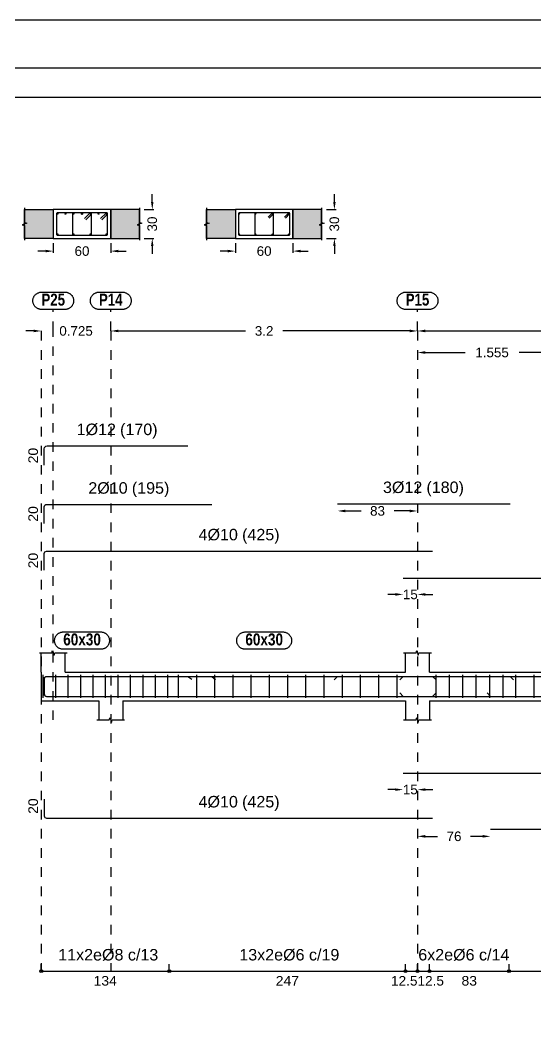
# Model space of a CAD drawing. Extents: x 2455 to 9764, y -806 to 181.
# Drawn here: x 4932.89 to 4938.27, y -398.28 to -387.73 of the extents above; entities that cross this region are included whole.
import ezdxf
from ezdxf.enums import TextEntityAlignment as Align

# ---------------------------------------------------------------- set-up
doc = ezdxf.new("R2010")
doc.units = 0
doc.header["$LTSCALE"] = 0.2
doc.header["$MEASUREMENT"] = 0
doc.linetypes.add('CYPE_RAYAPUNTO', pattern=[0.4125, 0.2025, -0.105, 0, -0.105])
doc.linetypes.add('PUNTOS2', pattern=[0.125, 0, -0.125])
doc.layers.add('01_cartela', color=6, linetype='CONTINUOUS', plot=False)
for name, color, linetype in [('01_cotas', 4, 'CONTINUOUS'), ('01_parcela', 7, 'CONTINUOUS'), ('01_primera', 5, 'CONTINUOUS'), ('ALZ_CONT_NUDOS', 5, 'CONTINUOUS'), ('ALZ_CONT_VIG_HORMIGON', 5, 'CONTINUOUS'), ('ALZ_COT_COT_LIN_APOYOS', 120, 'CYPE_RAYAPUNTO'), ('ALZ_REF_REF_REFERENCIA', 3, 'CONTINUOUS'), ('ALZ_REF_TEXTO_REF_NOMBRE', 3, 'CONTINUOUS'), ('ARM_LONGITUDINAL_Ø10', 4, 'CONTINUOUS'), ('ARM_LONGITUDINAL_Ø12', 4, 'CONTINUOUS'), ('ARM_TRANSVERSAL_Ø6', 4, 'CONTINUOUS'), ('ARM_TRANSVERSAL_Ø8', 4, 'CONTINUOUS'), ('SEC_CONT_FORJADOS_SECCION', 8, 'CONTINUOUS'), ('SEC_CONT_VIG_HORMIGON_SECCION', 2, 'CONTINUOUS'), ('UNI_CORTANTES', 3, 'CONTINUOUS')]:
    doc.layers.add(name, color=color, linetype=linetype)
doc.layers.add('VIG_CARAS', color=5, linetype='CONTINUOUS', lineweight=9)
doc.styles.add('BERNARDO', font='GOTHICB.TTF')
doc.styles.add('CYPETXT_0.15', font='arial.ttf', dxfattribs={"height": 0.1})
doc.styles.add('Estilo1', font='swissel.ttf')
doc.styles.add('NIEVES2', font='sanss___.ttf')
doc.styles.add('ROMANS', font='romans')
doc.dimstyles.new('DECIMAL-50', dxfattribs={"dimtxt": 0.08, "dimasz": 0.15, "dimexe": 0.05, "dimexo": 0.05, "dimgap": 0.09, "dimtad": 0, "dimzin": 0, "dimdsep": 46, "dimtxsty": 'ROMANS', "dimblk": 'DOTSMALL', "dimcen": 0.09, "dimclrt": 7, "dimadec": 0, "dimazin": 0, "dimtfac": 1.38, "dimtix": 1, "dimtofl": 0, "dimtmove": 2, "dimatfit": 3, "dimldrblk": 'OBLIQUE', "dimfxl": 1, "dimtolj": 1, "dimtzin": 0, "dimarcsym": 0})

# ---------------------------------------------------------------- blocks, each defined once
blk = doc.blocks.new('*D208')
at = {"layer": '01_cotas', "color": 0, "linetype": 'PUNTOS2', "lineweight": -2, "transparency": 16777216}
for p, q in [((4933.238, -390.057), (4933.238, -390.19)), ((4933.838, -390.057), (4933.838, -390.19))]:
    blk.add_line(p, q, dxfattribs=at)
at = {"layer": '01_cotas', "color": 0, "lineweight": -2, "transparency": 16777216}
for p, q in [((4933.158, -390.14), (4933.078, -390.14)), ((4933.918, -390.14), (4933.998, -390.14))]:
    blk.add_line(p, q, dxfattribs=at)
at = {"layer": '01_cotas', "color": 0, "transparency": 16777216}
for points in [[(4933.158, -390.126), (4933.158, -390.153), (4933.238, -390.14)], [(4933.918, -390.126), (4933.918, -390.153), (4933.838, -390.14)]]:
    blk.add_solid(points, dxfattribs=at)
at = {"layer": '01_cotas', "color": 5, "transparency": 16777216, "insert": (4933.538, -390.14), "char_height": 0.1, "attachment_point": 5, "style": 'Estilo1'}
blk.add_mtext('\\A1;60', dxfattribs=at)
blk = doc.blocks.new('*D209')
at = {"layer": '01_cotas', "color": 0, "lineweight": -2, "transparency": 16777216}
for p, q in [((4934.271, -389.627), (4934.271, -389.547)), ((4934.271, -390.087), (4934.271, -390.167))]:
    blk.add_line(p, q, dxfattribs=at)
at = {"layer": '01_cotas', "color": 0, "linetype": 'PUNTOS2', "lineweight": -2, "transparency": 16777216}
for p, q in [((4934.188, -389.707), (4934.321, -389.707)), ((4934.188, -390.007), (4934.321, -390.007))]:
    blk.add_line(p, q, dxfattribs=at)
at = {"layer": '01_cotas', "color": 0, "transparency": 16777216}
for points in [[(4934.258, -389.627), (4934.284, -389.627), (4934.271, -389.707)], [(4934.258, -390.087), (4934.284, -390.087), (4934.271, -390.007)]]:
    blk.add_solid(points, dxfattribs=at)
at = {"layer": '01_cotas', "color": 5, "transparency": 16777216, "insert": (4934.271, -389.857), "char_height": 0.1, "attachment_point": 5, "rotation": 90, "style": 'Estilo1'}
blk.add_mtext('\\A1;30', dxfattribs=at)
blk = doc.blocks.new('*D204')
at = {"layer": '01_cotas', "color": 0, "linetype": 'PUNTOS2', "lineweight": -2, "transparency": 16777216}
for p, q in [((4935.138, -390.057), (4935.138, -390.19)), ((4935.738, -390.057), (4935.738, -390.19))]:
    blk.add_line(p, q, dxfattribs=at)
at = {"layer": '01_cotas', "color": 0, "lineweight": -2, "transparency": 16777216}
for p, q in [((4935.058, -390.14), (4934.978, -390.14)), ((4935.818, -390.14), (4935.898, -390.14))]:
    blk.add_line(p, q, dxfattribs=at)
at = {"layer": '01_cotas', "color": 0, "transparency": 16777216}
for points in [[(4935.058, -390.126), (4935.058, -390.153), (4935.138, -390.14)], [(4935.818, -390.126), (4935.818, -390.153), (4935.738, -390.14)]]:
    blk.add_solid(points, dxfattribs=at)
at = {"layer": '01_cotas', "color": 5, "transparency": 16777216, "insert": (4935.438, -390.14), "char_height": 0.1, "attachment_point": 5, "style": 'Estilo1'}
blk.add_mtext('\\A1;60', dxfattribs=at)
blk = doc.blocks.new('*D205')
at = {"layer": '01_cotas', "color": 0, "lineweight": -2, "transparency": 16777216}
for p, q in [((4936.171, -389.627), (4936.171, -389.547)), ((4936.171, -390.087), (4936.171, -390.167))]:
    blk.add_line(p, q, dxfattribs=at)
at = {"layer": '01_cotas', "color": 0, "linetype": 'PUNTOS2', "lineweight": -2, "transparency": 16777216}
for p, q in [((4936.088, -389.707), (4936.221, -389.707)), ((4936.088, -390.007), (4936.221, -390.007))]:
    blk.add_line(p, q, dxfattribs=at)
at = {"layer": '01_cotas', "color": 0, "transparency": 16777216}
for points in [[(4936.158, -389.627), (4936.184, -389.627), (4936.171, -389.707)], [(4936.158, -390.087), (4936.184, -390.087), (4936.171, -390.007)]]:
    blk.add_solid(points, dxfattribs=at)
at = {"layer": '01_cotas', "color": 5, "transparency": 16777216, "insert": (4936.171, -389.857), "char_height": 0.1, "attachment_point": 5, "rotation": 90, "style": 'Estilo1'}
blk.add_mtext('\\A1;30', dxfattribs=at)
blk = doc.blocks.new('*D222')
at = {"layer": '01_cotas', "color": 0, "lineweight": -2, "transparency": 16777216}
for p, q in [((4937.118, -391.199), (4937.534, -391.199)), ((4938.513, -391.199), (4938.097, -391.199))]:
    blk.add_line(p, q, dxfattribs=at)
at = {"layer": '01_cotas', "color": 0, "transparency": 16777216}
for points in [[(4937.118, -391.185), (4937.118, -391.212), (4937.038, -391.199)], [(4938.513, -391.185), (4938.513, -391.212), (4938.593, -391.199)]]:
    blk.add_solid(points, dxfattribs=at)
at = {"layer": '01_cotas', "color": 5, "transparency": 16777216, "insert": (4937.816, -391.199), "char_height": 0.1, "attachment_point": 5, "style": 'Estilo1'}
blk.add_mtext('\\A1;1.555', dxfattribs=at)
blk = doc.blocks.new('*D226')
at = {"layer": '01_cotas', "color": 0, "lineweight": -2, "transparency": 16777216}
for p, q in [((4933.033, -390.974), (4932.953, -390.974)), ((4933.918, -390.974), (4933.998, -390.974))]:
    blk.add_line(p, q, dxfattribs=at)
at = {"layer": '01_cotas', "color": 0, "transparency": 16777216}
for points in [[(4933.033, -390.96), (4933.033, -390.987), (4933.113, -390.974)], [(4933.918, -390.96), (4933.918, -390.987), (4933.838, -390.974)]]:
    blk.add_solid(points, dxfattribs=at)
at = {"layer": '01_cotas', "color": 5, "transparency": 16777216, "insert": (4933.476, -390.974), "char_height": 0.1, "attachment_point": 5, "style": 'Estilo1'}
blk.add_mtext('\\A1;0.725', dxfattribs=at)
blk = doc.blocks.new('*D227')
at = {"layer": '01_cotas', "color": 0, "lineweight": -2, "transparency": 16777216}
for p, q in [((4933.918, -390.974), (4935.244, -390.974)), ((4936.958, -390.974), (4935.632, -390.974))]:
    blk.add_line(p, q, dxfattribs=at)
at = {"layer": '01_cotas', "color": 0, "transparency": 16777216}
for points in [[(4933.918, -390.96), (4933.918, -390.987), (4933.838, -390.974)], [(4936.958, -390.96), (4936.958, -390.987), (4937.038, -390.974)]]:
    blk.add_solid(points, dxfattribs=at)
at = {"layer": '01_cotas', "color": 5, "transparency": 16777216, "insert": (4935.438, -390.974), "char_height": 0.1, "attachment_point": 5, "style": 'Estilo1'}
blk.add_mtext('\\A1;3.2', dxfattribs=at)
blk = doc.blocks.new('*D228')
at = {"layer": '01_cotas', "color": 0, "lineweight": -2, "transparency": 16777216}
for p, q in [((4937.118, -390.974), (4939.042, -390.974)), ((4941.358, -390.974), (4939.435, -390.974))]:
    blk.add_line(p, q, dxfattribs=at)
at = {"layer": '01_cotas', "color": 0, "transparency": 16777216}
for points in [[(4937.118, -390.96), (4937.118, -390.987), (4937.038, -390.974)], [(4941.358, -390.96), (4941.358, -390.987), (4941.438, -390.974)]]:
    blk.add_solid(points, dxfattribs=at)
at = {"layer": '01_cotas', "color": 5, "transparency": 16777216, "insert": (4939.238, -390.974), "char_height": 0.1, "attachment_point": 5, "style": 'Estilo1'}
blk.add_mtext('\\A1;4.4', dxfattribs=at)
blk = doc.blocks.new('*D232')
at = {"layer": '01_cotas', "color": 0, "lineweight": -2, "transparency": 16777216}
for p, q in [((4936.808, -393.725), (4936.728, -393.725)), ((4937.118, -393.725), (4937.198, -393.725))]:
    blk.add_line(p, q, dxfattribs=at)
at = {"layer": '01_cotas', "color": 0, "transparency": 16777216}
for points in [[(4936.808, -393.711), (4936.808, -393.738), (4936.888, -393.725)], [(4937.118, -393.711), (4937.118, -393.738), (4937.038, -393.725)]]:
    blk.add_solid(points, dxfattribs=at)
at = {"layer": '01_cotas', "color": 5, "transparency": 16777216, "insert": (4936.963, -393.725), "char_height": 0.1, "attachment_point": 5, "style": 'Estilo1'}
blk.add_mtext('\\A1;15', dxfattribs=at)
blk = doc.blocks.new('*D233')
at = {"layer": '01_cotas', "color": 0, "lineweight": -2, "transparency": 16777216}
for p, q in [((4936.808, -395.763), (4936.728, -395.763)), ((4937.118, -395.763), (4937.198, -395.763))]:
    blk.add_line(p, q, dxfattribs=at)
at = {"layer": '01_cotas', "color": 0, "transparency": 16777216}
for points in [[(4936.808, -395.75), (4936.808, -395.776), (4936.888, -395.763)], [(4937.118, -395.75), (4937.118, -395.776), (4937.038, -395.763)]]:
    blk.add_solid(points, dxfattribs=at)
at = {"layer": '01_cotas', "color": 5, "transparency": 16777216, "insert": (4936.963, -395.763), "char_height": 0.1, "attachment_point": 5, "style": 'Estilo1'}
blk.add_mtext('\\A1;15', dxfattribs=at)
blk = doc.blocks.new('*D236')
at = {"layer": '01_cotas', "color": 0, "lineweight": -2, "transparency": 16777216}
for p, q in [((4936.285, -392.853), (4936.449, -392.853)), ((4936.958, -392.853), (4936.794, -392.853))]:
    blk.add_line(p, q, dxfattribs=at)
at = {"layer": '01_cotas', "color": 0, "transparency": 16777216}
for points in [[(4936.285, -392.84), (4936.285, -392.867), (4936.205, -392.853)], [(4936.958, -392.84), (4936.958, -392.867), (4937.038, -392.853)]]:
    blk.add_solid(points, dxfattribs=at)
at = {"layer": '01_cotas', "color": 5, "transparency": 16777216, "insert": (4936.621, -392.853), "char_height": 0.1, "attachment_point": 5, "style": 'Estilo1'}
blk.add_mtext('\\A1;83', dxfattribs=at)
blk = doc.blocks.new('*D240')
at = {"layer": '01_cotas', "color": 0, "lineweight": -2, "transparency": 16777216}
for p, q in [((4937.118, -396.251), (4937.246, -396.251)), ((4937.719, -396.251), (4937.592, -396.251))]:
    blk.add_line(p, q, dxfattribs=at)
at = {"layer": '01_cotas', "color": 0, "transparency": 16777216}
for points in [[(4937.118, -396.237), (4937.118, -396.264), (4937.038, -396.251)], [(4937.719, -396.237), (4937.719, -396.264), (4937.799, -396.251)]]:
    blk.add_solid(points, dxfattribs=at)
at = {"layer": '01_cotas', "color": 5, "transparency": 16777216, "insert": (4937.419, -396.251), "char_height": 0.1, "attachment_point": 5, "style": 'Estilo1'}
blk.add_mtext('\\A1;76', dxfattribs=at)

msp = doc.modelspace()

# ---------------------------------------------------------------- hatches: boundary and pattern name
at = {"layer": 'SEC_CONT_FORJADOS_SECCION', "true_color": 0xdad7d3}
for points in [[(4932.938, -389.707), (4933.238, -389.707), (4933.238, -390.007), (4932.938, -390.007)], [(4934.138, -389.707), (4933.838, -389.707), (4933.838, -390.007), (4934.138, -390.007)], [(4934.838, -389.707), (4935.138, -389.707), (4935.138, -390.007), (4934.838, -390.007)], [(4936.038, -389.707), (4935.738, -389.707), (4935.738, -390.007), (4936.038, -390.007)]]:
    msp.add_hatch(color=254, dxfattribs=at).paths.add_polyline_path(points)

# ---------------------------------------------------------------- linework, layer by layer
at = {"layer": '01_cartela', "color": 3}
msp.add_lwpolyline([(4921.37, -387.729), (4921.37, -409.264), (4952.008, -409.264), (4952.008, -387.729)], close=True, dxfattribs=at)
at = {"layer": '01_parcela', "color": 7, "ltscale": 2.5}
msp.add_line((4951.508, -388.229), (4921.87, -388.229), dxfattribs=at)
at = {"layer": '01_primera', "ltscale": 2.5}
msp.add_line((4921.87, -388.531), (4951.508, -388.531), dxfattribs=at)
at = {"layer": 'ALZ_CONT_NUDOS'}
for p, q in [((4933.113, -394.535), (4933.113, -394.335)), ((4933.363, -394.535), (4933.363, -394.335)), ((4936.913, -394.535), (4936.913, -394.335)), ((4937.163, -394.535), (4937.163, -394.335)), ((4933.713, -394.835), (4933.713, -395.035)), ((4933.963, -394.835), (4933.963, -395.035)), ((4936.913, -394.835), (4936.913, -395.035)), ((4937.163, -394.835), (4937.163, -395.035))]:
    msp.add_line(p, q, dxfattribs=at)
for points in [[(4933.093, -394.335), (4933.223, -394.335), (4933.231, -394.31), (4933.246, -394.36), (4933.253, -394.335), (4933.383, -394.335)], [(4936.893, -394.335), (4937.023, -394.335), (4937.031, -394.31), (4937.046, -394.36), (4937.053, -394.335), (4937.183, -394.335)], [(4933.113, -394.535), (4933.113, -394.835), (4933.363, -394.835)], [(4933.713, -394.535), (4933.963, -394.535)], [(4933.693, -395.035), (4933.823, -395.035), (4933.831, -395.01), (4933.846, -395.06), (4933.853, -395.035), (4933.983, -395.035)], [(4936.893, -395.035), (4937.023, -395.035), (4937.031, -395.01), (4937.046, -395.06), (4937.053, -395.035), (4937.183, -395.035)]]:
    msp.add_lwpolyline(points, dxfattribs=at)
at = {"layer": 'ALZ_CONT_VIG_HORMIGON'}
for p, q in [((4933.363, -394.535), (4933.713, -394.535)), ((4933.963, -394.535), (4936.913, -394.535)), ((4937.163, -394.535), (4938.593, -394.535)), ((4933.363, -394.835), (4933.713, -394.835)), ((4933.963, -394.835), (4936.913, -394.835)), ((4937.163, -394.835), (4938.593, -394.835))]:
    msp.add_line(p, q, dxfattribs=at)
at = {"layer": 'ALZ_COT_COT_LIN_APOYOS'}
for p, q in [((4933.238, -390.974), (4933.238, -390.749)), ((4933.838, -390.974), (4933.838, -390.749)), ((4937.038, -390.974), (4937.038, -390.749)), ((4933.113, -390.974), (4933.113, -397.659)), ((4933.238, -395.035), (4933.238, -390.974)), ((4933.838, -390.974), (4933.838, -397.659)), ((4937.038, -390.974), (4937.038, -397.659)), ((4937.038, -390.974), (4937.038, -397.659))]:
    msp.add_line(p, q, dxfattribs=at)
at = {"layer": 'ALZ_REF_REF_REFERENCIA'}
for points in [[(4933.361, -390.569), (4933.367, -390.569), (4933.373, -390.569), (4933.379, -390.57), (4933.385, -390.572), (4933.391, -390.574), (4933.396, -390.576), (4933.402, -390.578), (4933.407, -390.581), (4933.412, -390.584), (4933.417, -390.588), (4933.422, -390.592), (4933.426, -390.596), (4933.43, -390.6), (4933.434, -390.605), (4933.437, -390.61), (4933.44, -390.615), (4933.443, -390.621), (4933.445, -390.626), (4933.447, -390.632), (4933.449, -390.638), (4933.45, -390.644), (4933.451, -390.65), (4933.451, -390.656), (4933.451, -390.662), (4933.451, -390.668), (4933.45, -390.674), (4933.449, -390.679), (4933.447, -390.685), (4933.445, -390.691), (4933.443, -390.696), (4933.44, -390.702), (4933.437, -390.707), (4933.434, -390.712), (4933.43, -390.717), (4933.426, -390.721), (4933.422, -390.725), (4933.417, -390.729), (4933.412, -390.733), (4933.407, -390.736), (4933.402, -390.739), (4933.396, -390.741), (4933.391, -390.744), (4933.385, -390.745), (4933.379, -390.747), (4933.373, -390.748), (4933.367, -390.748), (4933.361, -390.749), (4933.115, -390.749), (4933.109, -390.748), (4933.103, -390.748), (4933.097, -390.747), (4933.091, -390.745), (4933.086, -390.744), (4933.08, -390.741), (4933.075, -390.739), (4933.069, -390.736), (4933.064, -390.733), (4933.059, -390.729), (4933.055, -390.725), (4933.05, -390.721), (4933.046, -390.717), (4933.043, -390.712), (4933.039, -390.707), (4933.036, -390.702), (4933.034, -390.696), (4933.031, -390.691), (4933.029, -390.685), (4933.028, -390.679), (4933.026, -390.674), (4933.026, -390.668), (4933.025, -390.662), (4933.025, -390.656), (4933.026, -390.65), (4933.026, -390.644), (4933.028, -390.638), (4933.029, -390.632), (4933.031, -390.626), (4933.034, -390.621), (4933.036, -390.615), (4933.039, -390.61), (4933.043, -390.605), (4933.046, -390.6), (4933.05, -390.596), (4933.055, -390.592), (4933.059, -390.588), (4933.064, -390.584), (4933.069, -390.581), (4933.075, -390.578), (4933.08, -390.576), (4933.086, -390.574), (4933.091, -390.572), (4933.097, -390.57), (4933.103, -390.569), (4933.109, -390.569), (4933.115, -390.569), (4933.361, -390.569)], [(4933.961, -390.569), (4933.967, -390.569), (4933.973, -390.569), (4933.979, -390.57), (4933.985, -390.572), (4933.991, -390.574), (4933.996, -390.576), (4934.002, -390.578), (4934.007, -390.581), (4934.012, -390.584), (4934.017, -390.588), (4934.022, -390.592), (4934.026, -390.596), (4934.03, -390.6), (4934.034, -390.605), (4934.037, -390.61), (4934.04, -390.615), (4934.043, -390.621), (4934.045, -390.626), (4934.047, -390.632), (4934.049, -390.638), (4934.05, -390.644), (4934.051, -390.65), (4934.051, -390.656), (4934.051, -390.662), (4934.051, -390.668), (4934.05, -390.674), (4934.049, -390.679), (4934.047, -390.685), (4934.045, -390.691), (4934.043, -390.696), (4934.04, -390.702), (4934.037, -390.707), (4934.034, -390.712), (4934.03, -390.717), (4934.026, -390.721), (4934.022, -390.725), (4934.017, -390.729), (4934.012, -390.733), (4934.007, -390.736), (4934.002, -390.739), (4933.996, -390.741), (4933.991, -390.744), (4933.985, -390.745), (4933.979, -390.747), (4933.973, -390.748), (4933.967, -390.748), (4933.961, -390.749), (4933.715, -390.749), (4933.709, -390.748), (4933.703, -390.748), (4933.697, -390.747), (4933.691, -390.745), (4933.686, -390.744), (4933.68, -390.741), (4933.675, -390.739), (4933.669, -390.736), (4933.664, -390.733), (4933.659, -390.729), (4933.655, -390.725), (4933.65, -390.721), (4933.646, -390.717), (4933.643, -390.712), (4933.639, -390.707), (4933.636, -390.702), (4933.634, -390.696), (4933.631, -390.691), (4933.629, -390.685), (4933.628, -390.679), (4933.626, -390.674), (4933.626, -390.668), (4933.625, -390.662), (4933.625, -390.656), (4933.626, -390.65), (4933.626, -390.644), (4933.628, -390.638), (4933.629, -390.632), (4933.631, -390.626), (4933.634, -390.621), (4933.636, -390.615), (4933.639, -390.61), (4933.643, -390.605), (4933.646, -390.6), (4933.65, -390.596), (4933.655, -390.592), (4933.659, -390.588), (4933.664, -390.584), (4933.669, -390.581), (4933.675, -390.578), (4933.68, -390.576), (4933.686, -390.574), (4933.691, -390.572), (4933.697, -390.57), (4933.703, -390.569), (4933.709, -390.569), (4933.715, -390.569), (4933.961, -390.569)], [(4937.161, -390.569), (4937.167, -390.569), (4937.173, -390.569), (4937.179, -390.57), (4937.185, -390.572), (4937.191, -390.574), (4937.196, -390.576), (4937.202, -390.578), (4937.207, -390.581), (4937.212, -390.584), (4937.217, -390.588), (4937.222, -390.592), (4937.226, -390.596), (4937.23, -390.6), (4937.234, -390.605), (4937.237, -390.61), (4937.24, -390.615), (4937.243, -390.621), (4937.245, -390.626), (4937.247, -390.632), (4937.249, -390.638), (4937.25, -390.644), (4937.251, -390.65), (4937.251, -390.656), (4937.251, -390.662), (4937.251, -390.668), (4937.25, -390.674), (4937.249, -390.679), (4937.247, -390.685), (4937.245, -390.691), (4937.243, -390.696), (4937.24, -390.702), (4937.237, -390.707), (4937.234, -390.712), (4937.23, -390.717), (4937.226, -390.721), (4937.222, -390.725), (4937.217, -390.729), (4937.212, -390.733), (4937.207, -390.736), (4937.202, -390.739), (4937.196, -390.741), (4937.191, -390.744), (4937.185, -390.745), (4937.179, -390.747), (4937.173, -390.748), (4937.167, -390.748), (4937.161, -390.749), (4936.915, -390.749), (4936.909, -390.748), (4936.903, -390.748), (4936.897, -390.747), (4936.891, -390.745), (4936.886, -390.744), (4936.88, -390.741), (4936.875, -390.739), (4936.869, -390.736), (4936.864, -390.733), (4936.859, -390.729), (4936.855, -390.725), (4936.85, -390.721), (4936.846, -390.717), (4936.843, -390.712), (4936.839, -390.707), (4936.836, -390.702), (4936.834, -390.696), (4936.831, -390.691), (4936.829, -390.685), (4936.828, -390.679), (4936.826, -390.674), (4936.826, -390.668), (4936.825, -390.662), (4936.825, -390.656), (4936.826, -390.65), (4936.826, -390.644), (4936.828, -390.638), (4936.829, -390.632), (4936.831, -390.626), (4936.834, -390.621), (4936.836, -390.615), (4936.839, -390.61), (4936.843, -390.605), (4936.846, -390.6), (4936.85, -390.596), (4936.855, -390.592), (4936.859, -390.588), (4936.864, -390.584), (4936.869, -390.581), (4936.875, -390.578), (4936.88, -390.576), (4936.886, -390.574), (4936.891, -390.572), (4936.897, -390.57), (4936.903, -390.569), (4936.909, -390.569), (4936.915, -390.569), (4937.161, -390.569)]]:
    msp.add_lwpolyline(points, close=True, dxfattribs=at)
at = {"layer": 'ALZ_REF_TEXTO_REF_NOMBRE', "color": 5}
for points in [[(4933.735, -394.117), (4933.741, -394.117), (4933.747, -394.118), (4933.753, -394.119), (4933.758, -394.12), (4933.764, -394.122), (4933.77, -394.124), (4933.775, -394.127), (4933.781, -394.13), (4933.786, -394.133), (4933.79, -394.137), (4933.795, -394.14), (4933.799, -394.145), (4933.803, -394.149), (4933.807, -394.154), (4933.811, -394.159), (4933.814, -394.164), (4933.816, -394.169), (4933.819, -394.175), (4933.821, -394.181), (4933.822, -394.186), (4933.823, -394.192), (4933.824, -394.198), (4933.825, -394.204), (4933.825, -394.21), (4933.824, -394.216), (4933.823, -394.222), (4933.822, -394.228), (4933.821, -394.234), (4933.819, -394.24), (4933.816, -394.245), (4933.814, -394.25), (4933.811, -394.256), (4933.807, -394.261), (4933.803, -394.265), (4933.799, -394.27), (4933.795, -394.274), (4933.79, -394.278), (4933.786, -394.281), (4933.781, -394.285), (4933.775, -394.288), (4933.77, -394.29), (4933.764, -394.292), (4933.758, -394.294), (4933.753, -394.295), (4933.747, -394.296), (4933.741, -394.297), (4933.735, -394.297), (4933.342, -394.297), (4933.336, -394.297), (4933.33, -394.296), (4933.324, -394.295), (4933.318, -394.294), (4933.312, -394.292), (4933.307, -394.29), (4933.301, -394.288), (4933.296, -394.285), (4933.291, -394.281), (4933.286, -394.278), (4933.281, -394.274), (4933.277, -394.27), (4933.273, -394.265), (4933.269, -394.261), (4933.266, -394.256), (4933.263, -394.25), (4933.26, -394.245), (4933.258, -394.24), (4933.256, -394.234), (4933.254, -394.228), (4933.253, -394.222), (4933.252, -394.216), (4933.252, -394.21), (4933.252, -394.204), (4933.252, -394.198), (4933.253, -394.192), (4933.254, -394.186), (4933.256, -394.181), (4933.258, -394.175), (4933.26, -394.169), (4933.263, -394.164), (4933.266, -394.159), (4933.269, -394.154), (4933.273, -394.149), (4933.277, -394.145), (4933.281, -394.14), (4933.286, -394.137), (4933.291, -394.133), (4933.296, -394.13), (4933.301, -394.127), (4933.307, -394.124), (4933.312, -394.122), (4933.318, -394.12), (4933.324, -394.119), (4933.33, -394.118), (4933.336, -394.117), (4933.342, -394.117), (4933.735, -394.117)], [(4935.635, -394.117), (4935.641, -394.117), (4935.647, -394.118), (4935.653, -394.119), (4935.658, -394.12), (4935.664, -394.122), (4935.67, -394.124), (4935.675, -394.127), (4935.681, -394.13), (4935.686, -394.133), (4935.69, -394.137), (4935.695, -394.14), (4935.699, -394.145), (4935.703, -394.149), (4935.707, -394.154), (4935.711, -394.159), (4935.714, -394.164), (4935.716, -394.169), (4935.719, -394.175), (4935.721, -394.181), (4935.722, -394.186), (4935.723, -394.192), (4935.724, -394.198), (4935.725, -394.204), (4935.725, -394.21), (4935.724, -394.216), (4935.723, -394.222), (4935.722, -394.228), (4935.721, -394.234), (4935.719, -394.24), (4935.716, -394.245), (4935.714, -394.25), (4935.711, -394.256), (4935.707, -394.261), (4935.703, -394.265), (4935.699, -394.27), (4935.695, -394.274), (4935.69, -394.278), (4935.686, -394.281), (4935.681, -394.285), (4935.675, -394.288), (4935.67, -394.29), (4935.664, -394.292), (4935.658, -394.294), (4935.653, -394.295), (4935.647, -394.296), (4935.641, -394.297), (4935.635, -394.297), (4935.242, -394.297), (4935.236, -394.297), (4935.23, -394.296), (4935.224, -394.295), (4935.218, -394.294), (4935.212, -394.292), (4935.207, -394.29), (4935.201, -394.288), (4935.196, -394.285), (4935.191, -394.281), (4935.186, -394.278), (4935.181, -394.274), (4935.177, -394.27), (4935.173, -394.265), (4935.169, -394.261), (4935.166, -394.256), (4935.163, -394.25), (4935.16, -394.245), (4935.158, -394.24), (4935.156, -394.234), (4935.154, -394.228), (4935.153, -394.222), (4935.152, -394.216), (4935.152, -394.21), (4935.152, -394.204), (4935.152, -394.198), (4935.153, -394.192), (4935.154, -394.186), (4935.156, -394.181), (4935.158, -394.175), (4935.16, -394.169), (4935.163, -394.164), (4935.166, -394.159), (4935.169, -394.154), (4935.173, -394.149), (4935.177, -394.145), (4935.181, -394.14), (4935.186, -394.137), (4935.191, -394.133), (4935.196, -394.13), (4935.201, -394.127), (4935.207, -394.124), (4935.212, -394.122), (4935.218, -394.12), (4935.224, -394.119), (4935.23, -394.118), (4935.236, -394.117), (4935.242, -394.117), (4935.635, -394.117)]]:
    msp.add_lwpolyline(points, close=True, dxfattribs=at)
at = {"layer": 'ARM_LONGITUDINAL_Ø10'}
for p, q in [((4934.893, -394.581), (4934.932, -394.612)), ((4936.888, -394.581), (4936.853, -394.616)), ((4937.193, -394.581), (4937.23, -394.614)), ((4936.888, -394.789), (4936.853, -394.753)), ((4937.193, -394.789), (4937.23, -394.755))]:
    msp.add_line(p, q, dxfattribs=at)
for points in [[(4933.143, -392.985), (4933.143, -392.81), (4933.145, -392.801), (4933.15, -392.793), (4933.159, -392.787), (4933.168, -392.785), (4934.893, -392.785)], [(4933.143, -393.473), (4933.143, -393.298), (4933.145, -393.288), (4933.15, -393.28), (4933.159, -393.275), (4933.168, -393.273), (4937.193, -393.273)], [(4936.888, -393.554), (4941.588, -393.554)], [(4933.143, -394.781), (4933.143, -394.606), (4933.145, -394.596), (4933.15, -394.588), (4933.159, -394.583), (4933.168, -394.581), (4937.193, -394.581)], [(4933.143, -394.781), (4933.143, -394.606), (4933.145, -394.596), (4933.15, -394.588), (4933.159, -394.583), (4933.168, -394.581), (4934.893, -394.581)], [(4933.143, -394.589), (4933.143, -394.764), (4933.145, -394.773), (4933.15, -394.781), (4933.159, -394.787), (4933.168, -394.789), (4937.193, -394.789)], [(4936.888, -394.581), (4941.588, -394.581)], [(4936.888, -394.789), (4941.588, -394.789)], [(4936.888, -395.592), (4941.588, -395.592)], [(4933.143, -395.861), (4933.143, -396.036), (4933.145, -396.046), (4933.15, -396.054), (4933.159, -396.059), (4933.168, -396.061), (4937.193, -396.061)]]:
    msp.add_lwpolyline(points, dxfattribs=at)
for centre in [(4933.281, -389.75), (4933.365, -389.75), (4933.449, -389.75), (4933.627, -389.75), (4933.711, -389.75), (4933.795, -389.75), (4935.179, -389.748), (4935.349, -389.748), (4935.527, -389.748), (4935.697, -389.748), (4933.281, -389.964), (4933.449, -389.964), (4933.627, -389.964), (4933.795, -389.964), (4935.179, -389.966), (4935.349, -389.966), (4935.527, -389.966), (4935.697, -389.966)]:
    msp.add_circle(centre, 0.005, dxfattribs=at)
at = {"layer": 'ARM_LONGITUDINAL_Ø12'}
for p, q in [((4934.643, -394.581), (4934.683, -394.611)), ((4936.205, -394.581), (4936.169, -394.616)), ((4938.005, -394.581), (4938.04, -394.616)), ((4937.799, -394.789), (4937.764, -394.753))]:
    msp.add_line(p, q, dxfattribs=at)
for points in [[(4933.143, -392.374), (4933.143, -392.204), (4933.145, -392.192), (4933.152, -392.182), (4933.162, -392.176), (4933.173, -392.174), (4934.643, -392.174)], [(4936.205, -392.778), (4938.005, -392.778)], [(4933.143, -394.781), (4933.143, -394.611), (4933.145, -394.599), (4933.152, -394.59), (4933.162, -394.583), (4933.173, -394.581), (4934.643, -394.581)], [(4936.205, -394.581), (4938.005, -394.581)], [(4937.799, -394.789), (4940.449, -394.789)], [(4937.799, -396.176), (4940.449, -396.176)]]:
    msp.add_lwpolyline(points, dxfattribs=at)
msp.add_circle((4933.538, -389.751), 0.006, dxfattribs=at)
at = {"layer": 'ARM_TRANSVERSAL_Ø6'}
for p, q in [((4934.541, -394.565), (4934.541, -394.805)), ((4934.731, -394.565), (4934.731, -394.805)), ((4934.921, -394.565), (4934.921, -394.805)), ((4935.111, -394.565), (4935.111, -394.805)), ((4935.301, -394.565), (4935.301, -394.805)), ((4935.491, -394.565), (4935.491, -394.805)), ((4935.681, -394.565), (4935.681, -394.805)), ((4935.871, -394.565), (4935.871, -394.805)), ((4936.061, -394.565), (4936.061, -394.805)), ((4936.251, -394.565), (4936.251, -394.805)), ((4936.441, -394.565), (4936.441, -394.805)), ((4936.631, -394.565), (4936.631, -394.805)), ((4936.821, -394.565), (4936.821, -394.805)), ((4937.228, -394.565), (4937.228, -394.805)), ((4937.368, -394.565), (4937.368, -394.805)), ((4937.508, -394.565), (4937.508, -394.805)), ((4937.648, -394.565), (4937.648, -394.805)), ((4937.788, -394.565), (4937.788, -394.805)), ((4937.928, -394.565), (4937.928, -394.805)), ((4938.061, -394.565), (4938.061, -394.805)), ((4938.251, -394.565), (4938.251, -394.805))]:
    msp.add_line(p, q, dxfattribs=at)
for points in [[(4935.66, -389.796), (4935.704, -389.752), (4935.704, -389.751), (4935.705, -389.75), (4935.705, -389.749), (4935.705, -389.748), (4935.705, -389.746), (4935.705, -389.745), (4935.704, -389.743), (4935.703, -389.742), (4935.702, -389.741), (4935.7, -389.74), (4935.699, -389.74), (4935.697, -389.74), (4935.179, -389.74), (4935.176, -389.74), (4935.173, -389.742), (4935.172, -389.745), (4935.171, -389.748), (4935.171, -389.966), (4935.172, -389.969), (4935.173, -389.971), (4935.176, -389.973), (4935.179, -389.974), (4935.697, -389.974), (4935.7, -389.973), (4935.703, -389.971), (4935.705, -389.969), (4935.705, -389.966), (4935.705, -389.748), (4935.705, -389.746), (4935.705, -389.745), (4935.704, -389.743), (4935.703, -389.742), (4935.702, -389.741), (4935.7, -389.74), (4935.699, -389.74), (4935.697, -389.74), (4935.696, -389.74), (4935.694, -389.74), (4935.693, -389.741), (4935.691, -389.742), (4935.649, -389.784)], [(4935.49, -389.796), (4935.533, -389.753), (4935.534, -389.752), (4935.535, -389.751), (4935.535, -389.749), (4935.535, -389.748), (4935.535, -389.746), (4935.535, -389.745), (4935.534, -389.743), (4935.533, -389.742), (4935.532, -389.741), (4935.53, -389.74), (4935.529, -389.74), (4935.527, -389.74), (4935.349, -389.74), (4935.346, -389.74), (4935.343, -389.742), (4935.342, -389.745), (4935.341, -389.748), (4935.341, -389.966), (4935.342, -389.969), (4935.343, -389.971), (4935.346, -389.973), (4935.349, -389.974), (4935.527, -389.974), (4935.53, -389.973), (4935.533, -389.971), (4935.535, -389.969), (4935.535, -389.966), (4935.535, -389.748), (4935.535, -389.746), (4935.535, -389.745), (4935.534, -389.743), (4935.533, -389.742), (4935.532, -389.741), (4935.53, -389.74), (4935.529, -389.74), (4935.527, -389.74), (4935.526, -389.74), (4935.524, -389.74), (4935.523, -389.741), (4935.521, -389.742), (4935.479, -389.784)]]:
    msp.add_lwpolyline(points, dxfattribs=at)
at = {"layer": 'ARM_TRANSVERSAL_Ø8'}
for p, q in [((4933.131, -394.565), (4933.131, -394.805)), ((4933.261, -394.565), (4933.261, -394.805)), ((4933.391, -394.565), (4933.391, -394.805)), ((4933.521, -394.565), (4933.521, -394.805)), ((4933.651, -394.565), (4933.651, -394.805)), ((4933.781, -394.565), (4933.781, -394.805)), ((4933.911, -394.565), (4933.911, -394.805)), ((4934.041, -394.565), (4934.041, -394.805)), ((4934.171, -394.565), (4934.171, -394.805)), ((4934.301, -394.565), (4934.301, -394.805)), ((4934.431, -394.565), (4934.431, -394.805))]:
    msp.add_line(p, q, dxfattribs=at)
for points in [[(4933.745, -389.813), (4933.802, -389.756), (4933.803, -389.755), (4933.803, -389.753), (4933.804, -389.751), (4933.804, -389.75), (4933.804, -389.748), (4933.803, -389.746), (4933.803, -389.745), (4933.802, -389.743), (4933.8, -389.742), (4933.799, -389.741), (4933.797, -389.741), (4933.795, -389.741), (4933.281, -389.741), (4933.278, -389.741), (4933.275, -389.743), (4933.273, -389.746), (4933.272, -389.75), (4933.272, -389.964), (4933.273, -389.967), (4933.275, -389.97), (4933.278, -389.972), (4933.281, -389.973), (4933.795, -389.973), (4933.799, -389.972), (4933.802, -389.97), (4933.803, -389.967), (4933.804, -389.964), (4933.804, -389.75), (4933.804, -389.748), (4933.803, -389.746), (4933.803, -389.745), (4933.802, -389.743), (4933.8, -389.742), (4933.799, -389.741), (4933.797, -389.741), (4933.795, -389.741), (4933.793, -389.741), (4933.792, -389.741), (4933.79, -389.742), (4933.789, -389.743), (4933.732, -389.8)], [(4933.577, -389.813), (4933.633, -389.756), (4933.634, -389.755), (4933.635, -389.753), (4933.636, -389.751), (4933.636, -389.75), (4933.636, -389.748), (4933.635, -389.746), (4933.634, -389.745), (4933.633, -389.743), (4933.632, -389.742), (4933.63, -389.741), (4933.629, -389.741), (4933.627, -389.741), (4933.449, -389.741), (4933.446, -389.741), (4933.443, -389.743), (4933.441, -389.746), (4933.44, -389.75), (4933.44, -389.964), (4933.441, -389.967), (4933.443, -389.97), (4933.446, -389.972), (4933.449, -389.973), (4933.627, -389.973), (4933.63, -389.972), (4933.633, -389.97), (4933.635, -389.967), (4933.636, -389.964), (4933.636, -389.75), (4933.636, -389.748), (4933.635, -389.746), (4933.634, -389.745), (4933.633, -389.743), (4933.632, -389.742), (4933.63, -389.741), (4933.629, -389.741), (4933.627, -389.741), (4933.625, -389.741), (4933.623, -389.741), (4933.622, -389.742), (4933.62, -389.743), (4933.564, -389.8)]]:
    msp.add_lwpolyline(points, dxfattribs=at)
at = {"layer": 'SEC_CONT_FORJADOS_SECCION'}
for points in [[(4932.938, -389.687), (4932.938, -389.842), (4932.963, -389.849), (4932.913, -389.864), (4932.938, -389.872), (4932.938, -390.027)], [(4934.138, -389.687), (4934.138, -389.842), (4934.163, -389.849), (4934.113, -389.864), (4934.138, -389.872), (4934.138, -390.027)], [(4934.838, -389.687), (4934.838, -389.842), (4934.863, -389.849), (4934.813, -389.864), (4934.838, -389.872), (4934.838, -390.027)], [(4936.038, -389.687), (4936.038, -389.842), (4936.063, -389.849), (4936.013, -389.864), (4936.038, -389.872), (4936.038, -390.027)], [(4932.938, -389.707), (4933.238, -389.707), (4933.238, -390.007), (4932.938, -390.007)], [(4934.138, -389.707), (4933.838, -389.707), (4933.838, -390.007), (4934.138, -390.007)], [(4934.838, -389.707), (4935.138, -389.707), (4935.138, -390.007), (4934.838, -390.007)], [(4936.038, -389.707), (4935.738, -389.707), (4935.738, -390.007), (4936.038, -390.007)]]:
    msp.add_lwpolyline(points, dxfattribs=at)
at = {"layer": 'SEC_CONT_FORJADOS_SECCION', "color": 254, "true_color": 0xdad7d3}
for points in [[(4932.938, -389.707), (4933.238, -389.707), (4933.238, -390.007), (4932.938, -390.007)], [(4934.138, -389.707), (4933.838, -389.707), (4933.838, -390.007), (4934.138, -390.007)], [(4934.838, -389.707), (4935.138, -389.707), (4935.138, -390.007), (4934.838, -390.007)], [(4936.038, -389.707), (4935.738, -389.707), (4935.738, -390.007), (4936.038, -390.007)]]:
    msp.add_lwpolyline(points, close=True, dxfattribs=at)
at = {"layer": 'SEC_CONT_VIG_HORMIGON_SECCION'}
for points in [[(4933.838, -389.707), (4933.238, -389.707), (4933.238, -390.007), (4933.838, -390.007), (4933.838, -389.707)], [(4935.738, -389.707), (4935.138, -389.707), (4935.138, -390.007), (4935.738, -390.007), (4935.738, -389.707)]]:
    msp.add_lwpolyline(points, close=True, dxfattribs=at)
at = {"layer": 'UNI_CORTANTES', "color": 2}
for p, q in [((4933.113, -397.659), (4933.113, -397.584)), ((4934.448, -397.659), (4934.448, -397.584)), ((4936.913, -397.659), (4936.913, -397.584)), ((4937.038, -397.659), (4937.038, -397.584)), ((4937.163, -397.659), (4937.163, -397.584)), ((4937.993, -397.659), (4937.993, -397.584))]:
    msp.add_line(p, q, dxfattribs=at)
for points in [[(4933.113, -397.659), (4934.448, -397.659), (4934.448, -397.584)], [(4934.448, -397.659), (4936.913, -397.659), (4936.913, -397.584)], [(4936.913, -397.659), (4937.038, -397.659), (4937.038, -397.584)], [(4937.038, -397.659), (4937.163, -397.659), (4937.163, -397.584)], [(4937.163, -397.659), (4937.993, -397.659), (4937.993, -397.584)], [(4937.993, -397.659), (4940.028, -397.659), (4940.028, -397.584)]]:
    msp.add_lwpolyline(points, dxfattribs=at)
for centre in [(4933.113, -397.659), (4934.448, -397.659), (4934.448, -397.659), (4936.913, -397.659), (4936.913, -397.659), (4937.038, -397.659), (4937.038, -397.659), (4937.163, -397.659), (4937.163, -397.659), (4937.993, -397.659), (4937.993, -397.659)]:
    msp.add_circle(centre, 0.015, dxfattribs=at)

# ---------------------------------------------------------------- texts
at = {"layer": 'ALZ_REF_TEXTO_REF_NOMBRE', "color": 5, "style": 'BERNARDO'}
for s, width, p, p2 in [('P25', 0.841304, (4933.115, -390.709), (4933.361, -390.709)), ('P14', 0.841304, (4933.715, -390.709), (4933.961, -390.709)), ('P15', 0.841304, (4936.915, -390.709), (4937.161, -390.709)), ('60x30', 0.806421, (4933.342, -394.257), (4933.735, -394.257)), ('60x30', 0.806421, (4935.242, -394.257), (4935.635, -394.257))]:
    msp.add_text(s, height=0.125, dxfattribs=dict(at, width=width)).set_placement(p, p2, align=Align.FIT)
at = {"layer": 'UNI_CORTANTES', "color": 4, "style": 'CYPETXT_0.15', "width": 1.042546}
for p, p2 in [((4933.078, -392.356), (4933.078, -392.194)), ((4933.078, -392.965), (4933.078, -392.803)), ((4933.078, -393.452), (4933.078, -393.29)), ((4933.078, -396.016), (4933.078, -395.854))]:
    msp.add_text('20', height=0.1, rotation=90, dxfattribs=at).set_placement(p, p2, align=Align.FIT)
at = {"layer": 'UNI_CORTANTES', "color": 2, "style": 'CYPETXT_0.15'}
for s, width, p, p2 in [('134', 1.042546, (4933.659, -397.809), (4933.902, -397.809)), ('247', 1.042546, (4935.559, -397.809), (4935.802, -397.809)), ('12.5', 1.015093, (4936.762, -397.809), (4937.038, -397.809)), ('12.5', 1.015093, (4937.038, -397.809), (4937.314, -397.809)), ('83', 1.042546, (4937.497, -397.809), (4937.659, -397.809))]:
    msp.add_text(s, height=0.1, dxfattribs=dict(at, width=width)).set_placement(p, p2, align=Align.FIT)
at = {"layer": 'VIG_CARAS', "color": 5, "style": 'NIEVES2'}
for s, p in [('1%%c12', (4933.482, -392.097)), ('(170)', (4933.935, -392.097)), ('(180)', (4937.131, -392.702)), ('2%%c10', (4933.604, -392.709)), ('(195)', (4934.058, -392.709)), ('3%%c12', (4936.678, -392.702)), ('4%%c10', (4934.754, -393.196)), ('(425)', (4935.208, -393.196)), ('4%%c10', (4934.754, -395.985)), ('(425)', (4935.208, -395.985))]:
    msp.add_text(s, height=0.12, dxfattribs=at).set_placement(p, align=Align.BOTTOM_LEFT)
at = {"layer": 'VIG_CARAS', "color": 4, "style": 'NIEVES2'}
for s, p in [('11x2e%%c8 c/13', (4933.29, -397.583)), ('13x2e%%c6 c/19', (4935.179, -397.583)), ('6x2e%%C6 c/14', (4937.046, -397.583))]:
    msp.add_text(s, height=0.12, dxfattribs=at).set_placement(p, align=Align.BOTTOM_LEFT)

# ---------------------------------------------------------------- dimensions: what is measured, and where the dimension line sits
at = {"layer": '01_cotas', "color": 2}
for p1, p2, distance, text, picture, middle in [((4934.138, -390.007), (4934.138, -389.707), -0.133, '30', '*D209', (4934.271, -389.857)), ((4936.038, -390.007), (4936.038, -389.707), -0.133, '30', '*D205', (4936.171, -389.857)), ((4933.238, -390.007), (4933.838, -390.007), -0.133, '60', '*D208', (4933.538, -390.14)), ((4935.138, -390.007), (4935.738, -390.007), -0.133, '60', '*D204', (4935.438, -390.14)), ((4933.838, -390.974), (4933.113, -390.974), 0, '0.725', '*D226', (4933.476, -390.974)), ((4937.038, -390.974), (4933.838, -390.974), 0, '3.2', '*D227', (4935.438, -390.974)), ((4941.438, -390.974), (4937.038, -390.974), 0, '4.4', '*D228', (4939.238, -390.974)), ((4938.593, -391.199), (4937.038, -391.199), 0, '1.555', '*D222', (4937.816, -391.199)), ((4936.205, -392.853), (4937.038, -392.853), 0, '83', '*D236', (4936.621, -392.853)), ((4936.888, -393.725), (4937.038, -393.725), 0, '15', '*D232', (4936.963, -393.725)), ((4936.888, -395.763), (4937.038, -395.763), 0, '15', '*D233', (4936.963, -395.763)), ((4937.038, -396.251), (4937.799, -396.251), 0, '76', '*D240', (4937.419, -396.251))]:
    dim = msp.add_aligned_dim(p1=p1, p2=p2, distance=distance, text=text, dimstyle='DECIMAL-50', override={"dimtxt": 0.1, "dimasz": 0.08, "dimtxsty": 'Estilo1', "dimsah": 1, "dimclrt": 5, "dimfxl": 0.09, "dimarcsym": 2}, dxfattribs=at)
    dim.commit()
    dim.dimension.update_dxf_attribs({"geometry": picture, "text_midpoint": middle})

doc.saveas('drawing.dxf')
